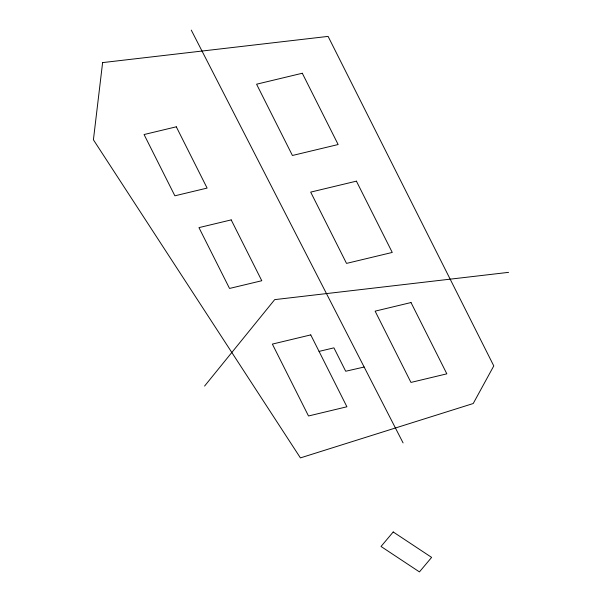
<?xml version="1.0" encoding="UTF-8"?>
<svg xmlns="http://www.w3.org/2000/svg" width="602" height="602" viewBox="0 0 602 602"><rect width="100%" height="100%" fill="white"/><g stroke="black" fill="none" stroke-linecap="round" stroke-linejoin="round"><path stroke-width="0.9" d="M204.575 386.063L274.693 299.63L508.585 272.352M319.06 351.402L333.922 347.843L345.691 371.253L364.142 367.032M191.263 30.1L403.084 442.921M102.611 62.6L93.415 139.792L300.413 457.896L473.217 403.521L493.783 365.911L328.098 36.391L102.611 62.6M393.219 531.972L381.028 546.473L419.436 571.9L431.626 557.399L393.219 531.972M302.302 73.248L256.58 84.205L292.414 155.489L338.143 144.533L302.302 73.248M176.303 126.811L144.066 134.539L174.873 195.808L207.111 188.087L176.303 126.811M356.414 181.157L310.685 192.113L346.526 263.398L392.256 252.441L356.414 181.157M231.198 219.896L198.953 227.624L229.535 288.448L261.787 280.728L231.198 219.896M411.008 302.55L375.121 311.151L410.955 382.428L446.842 373.834L411.008 302.55M310.76 334.893L272.367 344.096L308.51 415.982L346.91 406.779L310.76 334.893"/></g></svg>
